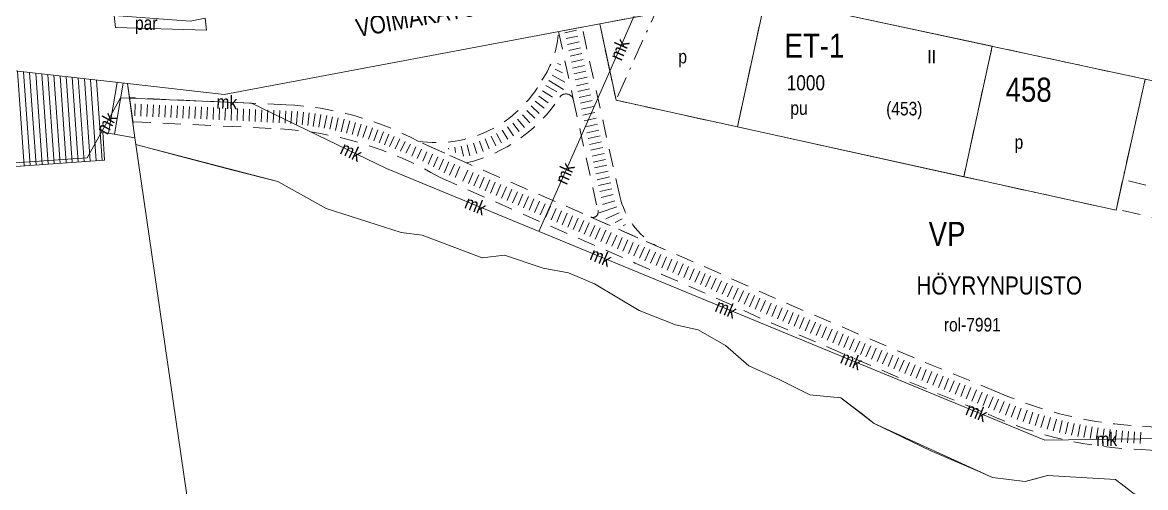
# Model space of a CAD drawing. Header units: metres. Extents: x 24485995 to 24488038, y 6819999 to 6822001.
# Drawn here: x 24487478.8 to 24487665.2, y 6820121.5 to 6820198.8 of the extents above; entities that cross this region are included whole.
import ezdxf

# ---------------------------------------------------------------- set-up
doc = ezdxf.new("R2010")
doc.units = ezdxf.units.M
for name, pattern in [('k10040', [10.3, 3.5, -1.5, 0.3, -1.5, 3.5]), ('k10050', [8, 3, -2, 3]), ('K10271', [0]), ('k10vi1', [0])]:
    doc.linetypes.add(name, pattern=pattern)
for name, color, linetype, lineweight in [('AK_AsemakaavaTeksti_Kadun_puistonnimi', 7, 'Continuous', 0), ('AK_AsemakaavaTeksti_Korttelinumero', 7, 'Continuous', 0), ('AK_JohdoillevarattuTeksti', 7, 'Continuous', 0), ('AK_JohdoillevarattuViiva', 7, 'Continuous', 0), ('AK_Kaavamerkinta_Kayttotarkoitusalue', 7, 'Continuous', 0), ('AK_KayttotarkoitusSymboliViiva_Virkistysalueen_kuvio_murtoviiva', 7, 'Continuous', 0), ('AK_KayttotarkoitusViiva', 7, 'Continuous', 0), ('AK_LiikennointiViiva_Polkuviivoitus', 7, 'Continuous', 0), ('AK_MuuAsemakaavaTeksti_Alueenosan_kayttotarkoitus', 7, 'Continuous', 0), ('AK_MuuAsemakaavaTeksti_Erityismaarays', 7, 'Continuous', 0), ('AK_MuuAsemakaavaViiva_alueenosan_raja', 7, 'Continuous', 0), ('AK_MuuAsemakaavaViiva_Ohj_alueenosan_raja', 7, 'Continuous', 0), ('AK_RakennusalaTeksti_Kerrosala_tai_luku', 7, 'Continuous', 0), ('AK_RakennusalaTeksti_Rakennusoikeus', 7, 'Continuous', 0), ('AK_RakennusalaViiva_Rakennusalan_raja__I_', 7, 'Continuous', 0), ('AK_RakentaminenTeksti_Rakentamismaarays', 7, 'Continuous', 0)]:
    doc.layers.add(name, color=color, linetype=linetype, lineweight=lineweight)
doc.styles.add('ArialNarrow', font='ARIALN.TTF')

msp = doc.modelspace()

# ---------------------------------------------------------------- linework, layer by layer
at = {"layer": 'AK_JohdoillevarattuViiva', "linetype": 'Continuous', "lineweight": 5, "flags": 128}
for points in [[(24487564.52, 6820164.02), (24487571.31, 6820179.39), (24487576.29, 6820190.65), (24487586.53, 6820214)], [(24487453.46, 6820173.78), (24487489.52, 6820176.28), (24487495.04, 6820186.22), (24487516.79, 6820185.33), (24487527.63, 6820180.08), (24487539.2, 6820174.47), (24487565.49, 6820163.62), (24487595.93, 6820151.06), (24487648.51, 6820129.37), (24487668.27, 6820129.66), (24487683.54, 6820129.89), (24487714.36, 6820137.95), (24487740.82, 6820144.87), (24487746.47, 6820130.12), (24487751.34, 6820117.43)]]:
    msp.add_lwpolyline(points, dxfattribs=at)
at = {"layer": 'AK_KayttotarkoitusSymboliViiva_Virkistysalueen_kuvio_murtoviiva', "linetype": 'k10vi1', "lineweight": 9, "flags": 128}
for points in [[(24487799.99, 6820143.05), (24487799.93, 6820149.77), (24487762.13, 6820142.56), (24487750.6, 6820155.02), (24487750.16, 6820165.55), (24487724.84, 6820163.9), (24487678.58, 6820174.78), (24487681.19, 6820185.87), (24487665.16, 6820189.32), (24487660.32, 6820167.56), (24487577.31, 6820185.83), (24487574.61, 6820198.53), (24487512.25, 6820186.81), (24487496.23, 6820188.6), (24487497.12, 6820182.01)], [(24487500.51, 6820177.71), (24487521.18, 6820172.31), (24487529.16, 6820167.87), (24487541.66, 6820163.85), (24487545.12, 6820163.44), (24487555.07, 6820159.66), (24487558.77, 6820160.07), (24487565.19, 6820157.93), (24487569.4, 6820157.17), (24487573.76, 6820155.36), (24487581.16, 6820150.93), (24487587.17, 6820148.54), (24487590.95, 6820147.72), (24487595.48, 6820145.09), (24487599.34, 6820141.72), (24487604.28, 6820139.5), (24487609.46, 6820136.87), (24487614.64, 6820136.38), (24487620.15, 6820132.11), (24487639.81, 6820123.15), (24487645.24, 6820122.49), (24487648.94, 6820123.48), (24487660.21, 6820122.82), (24487663.33, 6820120.44), (24487667.28, 6820119.54), (24487672.22, 6820119.29), (24487675.67, 6820117.73), (24487679.21, 6820113.54), (24487683.75, 6820110.72), (24487686.08, 6820110.4), (24487688.41, 6820110.07), (24487692.24, 6820110.15), (24487701.02, 6820114.75), (24487712.54, 6820117.87), (24487721.26, 6820119.27), (24487733.1, 6820122.31), (24487740.63, 6820124.41), (24487748.15, 6820126.5), (24487754.16, 6820127.82), (24487762.79, 6820130.45), (24487774.88, 6820133.16), (24487776.7, 6820133.82), (24487797.12, 6820139.27)]]:
    msp.add_lwpolyline(points, dxfattribs=at)
at = {"layer": 'AK_KayttotarkoitusViiva', "linetype": 'Continuous', "lineweight": 20, "flags": 128}
for points in [[(24487665.16, 6820189.32), (24487600.15, 6820203.34), (24487574.61, 6820198.53)], [(24487496.23, 6820188.6), (24487512.25, 6820186.81), (24487574.61, 6820198.53)], [(24487665.16, 6820189.32), (24487660.32, 6820167.56), (24487577.31, 6820185.83), (24487574.61, 6820198.53)], [(24487468.07, 6820191.77), (24487496.23, 6820188.6)], [(24487497.44, 6820179.6), (24487496.23, 6820188.6)], [(24487665.16, 6820189.32), (24487681.19, 6820185.87)], [(24487497.44, 6820179.6), (24487492.09, 6820180.52), (24487492.36, 6820175.86), (24487422.43, 6820170.9), (24487399.23, 6820169.26), (24487395.91, 6820169.05)], [(24487497.61, 6820178.47), (24487514.35, 6820063.12), (24487497.21, 6820061.92), (24487496.34, 6820061.86), (24487494.46, 6820061.73)], [(24487497.44, 6820179.6), (24487497.61, 6820178.47)], [(24487663.33, 6820120.44), (24487660.21, 6820122.82), (24487648.94, 6820123.48), (24487646.93, 6820122.94), (24487645.24, 6820122.49), (24487639.81, 6820123.15), (24487637.34, 6820124.3), (24487629.45, 6820127.67), (24487620.15, 6820132.11), (24487618.01, 6820133.83), (24487614.64, 6820136.38), (24487609.46, 6820136.87), (24487604.28, 6820139.5), (24487599.34, 6820141.72), (24487595.48, 6820145.09), (24487590.95, 6820147.72), (24487587.17, 6820148.54), (24487581.16, 6820150.93), (24487573.76, 6820155.36), (24487569.4, 6820157.17), (24487565.19, 6820157.93), (24487558.77, 6820160.07), (24487555.07, 6820159.66), (24487545.12, 6820163.44), (24487541.66, 6820163.85), (24487529.16, 6820167.87), (24487521.18, 6820172.31), (24487513.7, 6820174.2), (24487503.99, 6820176.75), (24487497.61, 6820178.47)]]:
    msp.add_lwpolyline(points, dxfattribs=at)
at = {"layer": 'AK_LiikennointiViiva_Polkuviivoitus', "linetype": 'Continuous', "lineweight": 0, "flags": 128}
for points in [[(24487570.75, 6820197.47), (24487568.83, 6820197.04)], [(24487570.97, 6820196.5), (24487569.04, 6820196.07)], [(24487571.19, 6820195.52), (24487569.25, 6820195.09)], [(24487571.41, 6820194.55), (24487569.47, 6820194.11)], [(24487571.62, 6820193.57), (24487569.68, 6820193.14)], [(24487567.6, 6820191.93), (24487568.13, 6820191.71)], [(24487571.84, 6820192.59), (24487569.89, 6820192.16)], [(24487572.06, 6820191.62), (24487570.11, 6820191.18)], [(24487479.04, 6820174.91), (24487477.92, 6820190.66)], [(24487480.04, 6820174.98), (24487478.94, 6820190.55)], [(24487481.04, 6820175.05), (24487479.95, 6820190.43)], [(24487482.03, 6820175.13), (24487480.96, 6820190.32)], [(24487483.03, 6820175.2), (24487481.97, 6820190.21)], [(24487484.03, 6820175.27), (24487482.98, 6820190.09)], [(24487485.03, 6820175.34), (24487483.99, 6820189.98)], [(24487486.02, 6820175.41), (24487485, 6820189.87)], [(24487487.02, 6820175.48), (24487486.01, 6820189.75)], [(24487488.02, 6820175.55), (24487487.02, 6820189.64)], [(24487489.02, 6820175.62), (24487488.03, 6820189.53)], [(24487566.69, 6820190.02), (24487568.83, 6820188.83)], [(24487567.18, 6820190.98), (24487568.44, 6820190.4)], [(24487572.28, 6820190.64), (24487570.32, 6820190.2)], [(24487572.5, 6820189.67), (24487570.53, 6820189.23)], [(24487490.01, 6820175.69), (24487489.04, 6820189.41)], [(24487491.01, 6820175.76), (24487490.05, 6820189.3)], [(24487492.01, 6820175.83), (24487491.06, 6820189.19)], [(24487493.05, 6820180.36), (24487494.5, 6820188.8)], [(24487494.03, 6820180.19), (24487495.5, 6820188.69)], [(24487565.64, 6820188.29), (24487567.5, 6820187.21)], [(24487566.14, 6820189.09), (24487568.58, 6820187.64)], [(24487572.71, 6820188.69), (24487570.75, 6820188.25)], [(24487572.93, 6820187.71), (24487570.96, 6820187.27)], [(24487564.51, 6820186.52), (24487566.05, 6820185.39)], [(24487565.11, 6820187.41), (24487566.76, 6820186.36)], [(24487573.15, 6820186.74), (24487571.17, 6820186.3)], [(24487497.5, 6820185.21), (24487497.41, 6820183.24)], [(24487498.5, 6820185.16), (24487498.41, 6820183.2)], [(24487499.5, 6820185.12), (24487499.41, 6820183.15)], [(24487500.5, 6820185.07), (24487500.41, 6820183.1)], [(24487501.5, 6820185.03), (24487501.41, 6820183.05)], [(24487502.5, 6820184.98), (24487502.41, 6820183.01)], [(24487503.49, 6820184.94), (24487503.4, 6820182.96)], [(24487504.49, 6820184.89), (24487504.4, 6820182.91)], [(24487505.49, 6820184.85), (24487505.4, 6820182.86)], [(24487506.49, 6820184.8), (24487506.4, 6820182.82)], [(24487507.49, 6820184.75), (24487507.4, 6820182.77)], [(24487508.49, 6820184.71), (24487508.4, 6820182.72)], [(24487509.49, 6820184.66), (24487509.4, 6820182.67)], [(24487510.49, 6820184.62), (24487510.4, 6820182.63)], [(24487511.49, 6820184.57), (24487511.4, 6820182.58)], [(24487512.49, 6820184.53), (24487512.39, 6820182.53)], [(24487513.48, 6820184.48), (24487513.39, 6820182.48)], [(24487514.48, 6820184.44), (24487514.39, 6820182.44)], [(24487515.48, 6820184.39), (24487515.39, 6820182.39)], [(24487516.48, 6820184.35), (24487516.39, 6820182.34)], [(24487517.48, 6820184.3), (24487517.39, 6820182.29)], [(24487518.48, 6820184.25), (24487518.39, 6820182.25)], [(24487519.48, 6820184.21), (24487519.39, 6820182.2)], [(24487520.48, 6820184.16), (24487520.39, 6820182.15)], [(24487521.48, 6820184.12), (24487521.38, 6820182.1)], [(24487522.47, 6820184.07), (24487522.38, 6820182.03)], [(24487523.46, 6820184.01), (24487523.34, 6820181.95)], [(24487524.44, 6820183.94), (24487524.27, 6820181.86)], [(24487562.5, 6820184.12), (24487563.81, 6820182.84)], [(24487563.2, 6820184.88), (24487564.57, 6820183.63)], [(24487563.89, 6820185.7), (24487565.37, 6820184.53)], [(24487573.37, 6820185.76), (24487571.39, 6820185.32)], [(24487573.59, 6820184.79), (24487571.6, 6820184.34)], [(24487525.41, 6820183.84), (24487525.19, 6820181.75)], [(24487526.38, 6820183.73), (24487526.12, 6820181.63)], [(24487527.35, 6820183.6), (24487527.04, 6820181.49)], [(24487528.32, 6820183.45), (24487527.96, 6820181.34)], [(24487529.28, 6820183.28), (24487528.88, 6820181.18)], [(24487530.24, 6820183.09), (24487529.8, 6820181.01)], [(24487531.2, 6820182.89), (24487530.71, 6820180.81)], [(24487532.17, 6820182.66), (24487531.69, 6820180.59)], [(24487533.12, 6820182.42), (24487532.59, 6820180.37)], [(24487534.06, 6820182.16), (24487533.5, 6820180.14)], [(24487560.96, 6820182.69), (24487562.11, 6820181.31)], [(24487561.76, 6820183.39), (24487563.01, 6820182.09)], [(24487573.8, 6820183.81), (24487571.82, 6820183.37)], [(24487574.02, 6820182.83), (24487572.03, 6820182.39)], [(24487535, 6820181.88), (24487534.4, 6820179.89)], [(24487535.93, 6820181.58), (24487535.29, 6820179.63)], [(24487536.86, 6820181.26), (24487536.19, 6820179.36)], [(24487537.78, 6820180.93), (24487537.08, 6820179.07)], [(24487538.69, 6820180.58), (24487537.96, 6820178.77)], [(24487539.6, 6820180.22), (24487538.85, 6820178.45)], [(24487557.49, 6820180.32), (24487558.32, 6820178.75)], [(24487558.41, 6820180.85), (24487559.35, 6820179.35)], [(24487559.28, 6820181.41), (24487560.27, 6820179.94)], [(24487560.15, 6820182.04), (24487561.24, 6820180.63)], [(24487574.24, 6820181.86), (24487572.25, 6820181.41)], [(24487574.46, 6820180.88), (24487572.47, 6820180.44)], [(24487540.5, 6820179.83), (24487539.72, 6820178.12)], [(24487541.41, 6820179.42), (24487540.66, 6820177.75)], [(24487542.29, 6820179), (24487541.53, 6820177.39)], [(24487543.17, 6820178.56), (24487542.39, 6820177.02)], [(24487552.61, 6820178.42), (24487553.06, 6820176.61)], [(24487553.64, 6820178.71), (24487554.21, 6820176.96)], [(24487554.63, 6820179.04), (24487555.24, 6820177.33)], [(24487555.59, 6820179.41), (24487556.26, 6820177.74)], [(24487556.56, 6820179.85), (24487557.34, 6820178.24)], [(24487574.68, 6820179.91), (24487572.68, 6820179.46)], [(24487574.89, 6820178.93), (24487572.9, 6820178.49)], [(24487544.1, 6820178.09), (24487543.41, 6820176.56)], [(24487545.01, 6820177.68), (24487544.32, 6820176.13)], [(24487545.92, 6820177.27), (24487545.21, 6820175.69)], [(24487546.84, 6820176.85), (24487546.1, 6820175.23)], [(24487549.52, 6820177.89), (24487549.55, 6820177.68)], [(24487550.55, 6820178.01), (24487550.67, 6820177.15)], [(24487551.61, 6820178.19), (24487551.96, 6820176.53)], [(24487575.11, 6820177.96), (24487573.11, 6820177.51)], [(24487575.33, 6820176.98), (24487573.33, 6820176.53)], [(24487547.75, 6820176.44), (24487546.99, 6820174.76)], [(24487548.66, 6820176.03), (24487547.87, 6820174.27)], [(24487549.57, 6820175.62), (24487548.75, 6820173.79)], [(24487550.48, 6820175.21), (24487549.66, 6820173.39)], [(24487551.39, 6820174.8), (24487550.58, 6820172.99)], [(24487575.55, 6820176), (24487573.54, 6820175.56)], [(24487575.77, 6820175.03), (24487573.76, 6820174.58)], [(24487552.69, 6820174.23), (24487551.89, 6820172.41)], [(24487553.6, 6820173.83), (24487552.81, 6820172)], [(24487554.52, 6820173.43), (24487553.72, 6820171.6)], [(24487555.44, 6820173.03), (24487554.64, 6820171.2)], [(24487575.98, 6820174.05), (24487573.98, 6820173.6)], [(24487576.2, 6820173.08), (24487574.19, 6820172.63)], [(24487556.36, 6820172.63), (24487555.56, 6820170.79)], [(24487557.27, 6820172.23), (24487556.47, 6820170.39)], [(24487558.19, 6820171.84), (24487557.39, 6820169.99)], [(24487559.11, 6820171.44), (24487558.3, 6820169.59)], [(24487560.02, 6820171.04), (24487559.22, 6820169.18)], [(24487576.42, 6820172.1), (24487574.41, 6820171.65)], [(24487576.64, 6820171.12), (24487574.62, 6820170.67)], [(24487560.94, 6820170.64), (24487560.13, 6820168.78)], [(24487561.86, 6820170.24), (24487561.05, 6820168.38)], [(24487562.77, 6820169.84), (24487561.96, 6820167.97)], [(24487563.69, 6820169.44), (24487562.88, 6820167.57)], [(24487564.61, 6820169.04), (24487563.79, 6820167.17)], [(24487576.85, 6820170.15), (24487574.84, 6820169.7)], [(24487577.11, 6820169.11), (24487575.09, 6820168.52)], [(24487565.52, 6820168.64), (24487564.71, 6820166.77)], [(24487566.44, 6820168.24), (24487565.62, 6820166.36)], [(24487567.36, 6820167.84), (24487566.54, 6820165.96)], [(24487568.27, 6820167.44), (24487567.46, 6820165.56)], [(24487577.42, 6820168.12), (24487574.52, 6820167.13)], [(24487569.19, 6820167.05), (24487568.37, 6820165.16)], [(24487570.11, 6820166.65), (24487569.29, 6820164.76)], [(24487571.03, 6820166.25), (24487570.21, 6820164.36)], [(24487571.94, 6820165.85), (24487571.12, 6820163.96)], [(24487572.85, 6820165.45), (24487572.03, 6820163.57)], [(24487577.83, 6820167.11), (24487575.6, 6820166.14)], [(24487578.31, 6820166.14), (24487577.16, 6820165.51)], [(24487573.77, 6820165.05), (24487572.94, 6820163.17)], [(24487574.68, 6820164.64), (24487573.86, 6820162.77)], [(24487575.6, 6820164.24), (24487574.78, 6820162.37)], [(24487576.51, 6820163.84), (24487575.69, 6820161.97)], [(24487577.43, 6820163.43), (24487576.61, 6820161.57)], [(24487578.87, 6820165.21), (24487578.51, 6820164.97)], [(24487578.34, 6820163.03), (24487577.53, 6820161.17)], [(24487579.26, 6820162.63), (24487578.44, 6820160.77)], [(24487580.17, 6820162.22), (24487579.36, 6820160.37)], [(24487581.09, 6820161.82), (24487580.27, 6820159.97)], [(24487582.01, 6820161.42), (24487581.19, 6820159.57)], [(24487582.92, 6820161.01), (24487582.11, 6820159.18)], [(24487583.85, 6820160.61), (24487583.06, 6820158.77)], [(24487584.76, 6820160.21), (24487583.97, 6820158.38)], [(24487585.68, 6820159.82), (24487584.89, 6820157.98)], [(24487586.6, 6820159.43), (24487585.81, 6820157.59)], [(24487587.52, 6820159.03), (24487586.73, 6820157.19)], [(24487588.44, 6820158.64), (24487587.65, 6820156.8)], [(24487589.36, 6820158.24), (24487588.57, 6820156.4)], [(24487590.28, 6820157.85), (24487589.49, 6820156.01)], [(24487591.2, 6820157.45), (24487590.41, 6820155.61)], [(24487592.11, 6820157.06), (24487591.33, 6820155.22)], [(24487593.01, 6820156.66), (24487592.19, 6820154.84)], [(24487593.92, 6820156.25), (24487593.1, 6820154.43)], [(24487594.84, 6820155.84), (24487594.01, 6820154.02)], [(24487595.75, 6820155.43), (24487594.92, 6820153.61)], [(24487596.66, 6820155.02), (24487595.83, 6820153.19)], [(24487597.57, 6820154.6), (24487596.74, 6820152.78)], [(24487598.48, 6820154.19), (24487597.66, 6820152.37)], [(24487599.39, 6820153.78), (24487598.57, 6820151.96)], [(24487600.3, 6820153.37), (24487599.48, 6820151.54)], [(24487601.21, 6820152.95), (24487600.39, 6820151.13)], [(24487602.12, 6820152.54), (24487601.3, 6820150.72)], [(24487603.05, 6820152.13), (24487602.27, 6820150.29)], [(24487603.97, 6820151.73), (24487603.19, 6820149.89)], [(24487604.89, 6820151.34), (24487604.11, 6820149.5)], [(24487605.81, 6820150.94), (24487605.02, 6820149.11)], [(24487606.73, 6820150.55), (24487605.94, 6820148.71)], [(24487607.65, 6820150.16), (24487606.86, 6820148.32)], [(24487608.57, 6820149.76), (24487607.78, 6820147.92)], [(24487609.49, 6820149.37), (24487608.7, 6820147.53)], [(24487610.41, 6820148.98), (24487609.62, 6820147.14)], [(24487611.33, 6820148.58), (24487610.54, 6820146.74)], [(24487612.25, 6820148.19), (24487611.46, 6820146.35)], [(24487613.17, 6820147.79), (24487612.38, 6820145.96)], [(24487614.09, 6820147.4), (24487613.3, 6820145.56)], [(24487615, 6820147.01), (24487614.22, 6820145.17)], [(24487615.92, 6820146.61), (24487615.14, 6820144.77)], [(24487616.84, 6820146.22), (24487616.06, 6820144.38)], [(24487617.76, 6820145.83), (24487616.97, 6820143.99)], [(24487618.68, 6820145.43), (24487617.89, 6820143.59)], [(24487619.6, 6820145.04), (24487618.81, 6820143.2)], [(24487620.52, 6820144.64), (24487619.73, 6820142.81)], [(24487621.44, 6820144.25), (24487620.65, 6820142.41)], [(24487622.36, 6820143.86), (24487621.57, 6820142.02)], [(24487623.28, 6820143.46), (24487622.49, 6820141.62)], [(24487624.2, 6820143.07), (24487623.41, 6820141.23)], [(24487625.12, 6820142.68), (24487624.33, 6820140.84)], [(24487626.03, 6820142.28), (24487625.25, 6820140.44)], [(24487626.97, 6820141.89), (24487626.21, 6820140.04)], [(24487627.9, 6820141.51), (24487627.14, 6820139.66)], [(24487628.82, 6820141.13), (24487628.06, 6820139.28)], [(24487629.75, 6820140.75), (24487628.99, 6820138.9)], [(24487630.67, 6820140.37), (24487629.91, 6820138.52)], [(24487631.6, 6820140), (24487630.84, 6820138.14)], [(24487632.52, 6820139.62), (24487631.76, 6820137.77)], [(24487633.45, 6820139.24), (24487632.69, 6820137.39)], [(24487634.37, 6820138.86), (24487633.61, 6820137.01)], [(24487635.3, 6820138.48), (24487634.54, 6820136.63)], [(24487636.22, 6820138.1), (24487635.46, 6820136.25)], [(24487637.15, 6820137.72), (24487636.39, 6820135.87)], [(24487638.07, 6820137.34), (24487637.31, 6820135.49)], [(24487639, 6820136.96), (24487638.24, 6820135.11)], [(24487639.92, 6820136.58), (24487639.16, 6820134.73)], [(24487640.83, 6820136.19), (24487640.03, 6820134.36)], [(24487641.76, 6820135.79), (24487641, 6820133.94)], [(24487642.71, 6820135.41), (24487641.98, 6820133.53)], [(24487643.64, 6820135.04), (24487642.91, 6820133.17)], [(24487644.59, 6820134.69), (24487643.9, 6820132.8)], [(24487645.55, 6820134.35), (24487644.89, 6820132.44)], [(24487646.52, 6820134.02), (24487645.89, 6820132.1)], [(24487647.49, 6820133.71), (24487646.9, 6820131.78)], [(24487648.44, 6820133.42), (24487647.86, 6820131.49)], [(24487649.42, 6820133.13), (24487648.87, 6820131.19)], [(24487650.41, 6820132.87), (24487649.89, 6820130.92)], [(24487651.39, 6820132.61), (24487650.92, 6820130.66)], [(24487652.38, 6820132.37), (24487651.95, 6820130.42)], [(24487653.36, 6820132.15), (24487652.93, 6820130.21)], [(24487654.36, 6820131.95), (24487653.96, 6820130)], [(24487655.36, 6820131.75), (24487655, 6820129.81)], [(24487656.36, 6820131.57), (24487656.04, 6820129.63)], [(24487657.35, 6820131.41), (24487657.03, 6820129.48)], [(24487658.36, 6820131.27), (24487658.08, 6820129.34)], [(24487659.37, 6820131.13), (24487659.13, 6820129.21)], [(24487660.38, 6820131.02), (24487660.18, 6820129.1)], [(24487661.39, 6820130.91), (24487661.23, 6820129.01)], [(24487662.39, 6820130.83), (24487662.23, 6820128.94)], [(24487663.41, 6820130.76), (24487663.28, 6820128.88)], [(24487664.42, 6820130.7), (24487664.33, 6820128.84)]]:
    msp.add_lwpolyline(points, dxfattribs=at)
at = {"layer": 'AK_MuuAsemakaavaViiva_alueenosan_raja', "linetype": 'k10040', "lineweight": 5, "flags": 128}
for points in [[(24487597.46, 6820181.4), (24487602.1, 6820202.91), (24487600.15, 6820203.34), (24487574.61, 6820198.53), (24487577.31, 6820185.83), (24487597.46, 6820181.4)], [(24487574.61, 6820198.53), (24487577.31, 6820185.83), (24487583.78, 6820200.26), (24487574.61, 6820198.53)], [(24487635.03, 6820173.13), (24487660.32, 6820167.56), (24487665.16, 6820189.32), (24487639.75, 6820194.8), (24487635.03, 6820173.13)]]:
    msp.add_lwpolyline(points, dxfattribs=at)
at = {"layer": 'AK_MuuAsemakaavaViiva_Ohj_alueenosan_raja', "linetype": 'k10050', "lineweight": 5, "flags": 128}
for points in [[(24487571.66, 6820197.98), (24487567.76, 6820197.24)], [(24487567.76, 6820197.24), (24487570.21, 6820186.01)], [(24487567.76, 6820197.24), (24487570.21, 6820186.01)], [(24487577.93, 6820169.9), (24487571.66, 6820197.98)], [(24487522.52, 6820185.07), (24487496.55, 6820186.25)], [(24487496.55, 6820186.25), (24487497.08, 6820182.26)], [(24487570.21, 6820186.01), (24487574.3, 6820167.5)], [(24487497.08, 6820182.26), (24487521.16, 6820181.11)], [(24487552.46, 6820175.42), (24487544.44, 6820179.03)], [(24487640.66, 6820137.36), (24487626.57, 6820143.14), (24487603.31, 6820153.1), (24487593.09, 6820157.73), (24487583.99, 6820161.64), (24487572.72, 6820166.6), (24487552.46, 6820175.42), (24487544.44, 6820179.03)], [(24487548.14, 6820172.97), (24487565.25, 6820165.43), (24487580.48, 6820158.79), (24487591.47, 6820154.07), (24487601.7, 6820149.44), (24487625, 6820139.46), (24487639.09, 6820133.68)], [(24487573.15, 6820166.41), (24487583.99, 6820161.64)], [(24487702.53, 6820129.15), (24487664.73, 6820131.69)], [(24487664.57, 6820127.83), (24487689.49, 6820126.05), (24487706.91, 6820124.85)]]:
    msp.add_lwpolyline(points, dxfattribs=at)
msp.add_lwpolyline([(24487669.19, 6820165.69), (24487660.37, 6820167.76), (24487661.45, 6820172.64), (24487670.22, 6820170.58), (24487669.44, 6820167.25, 0.044168), (24487669.19, 6820165.69)], format="xyb", dxfattribs=at)
at = {"layer": 'AK_MuuAsemakaavaViiva_Ohj_alueenosan_raja', "linetype": 'k10050', "lineweight": 5}
for centre, radius, start, end in [((24487552.21, 6820198.08), 15.58, 325.2165, 356.9409), ((24487547.53, 6820198.66), 19.87, 261.0431, 331.5312), ((24487546.45, 6820200.39), 25.69, 283.5223, 326.8449), ((24487520.03, 6820133.26), 51.88, 61.9349, 87.243), ((24487517.7, 6820120.92), 60.3, 59.6808, 86.7103), ((24487590.66, 6820172.87), 13.07, 193.1384, 239.2753), ((24487573.46, 6820167.24), 0.881, 249.5165, 17.3171), ((24487667.6, 6820197.83), 66.2, 245.9803, 267.5123)]:
    msp.add_arc(centre, radius, start, end, dxfattribs=at)
for centre, major_axis, start_param, end_param in [((24487569, 6820185.59), (1.22, 0.42), 0, 2.180218), ((24487666.38, 6820194.2), (60.52, -27.29), 4.712389, 5.10876)]:
    msp.add_ellipse(centre, major_axis=major_axis, ratio=1, start_param=start_param, end_param=end_param, dxfattribs=at)
at = {"layer": 'AK_RakennusalaViiva_Rakennusalan_raja__I_', "linetype": 'K10271', "lineweight": 9, "flags": 128}
for points in [[(24487597.46, 6820181.4), (24487635.03, 6820173.13), (24487639.75, 6820194.8), (24487602.1, 6820202.91), (24487597.46, 6820181.4)], [(24487493.99, 6820199.89), (24487494.2, 6820197.9), (24487509.33, 6820197.45), (24487509.12, 6820199.44), (24487506.61, 6820198.97), (24487493.99, 6820199.89)]]:
    msp.add_lwpolyline(points, dxfattribs=at)

# ---------------------------------------------------------------- texts
at = {"layer": 'AK_AsemakaavaTeksti_Kadun_puistonnimi', "linetype": 'Continuous', "lineweight": 5, "style": 'ArialNarrow'}
msp.add_text('VOIMAKATU', height=3, rotation=10.362, dxfattribs=at).set_placement((24487534.45, 6820196.3))
msp.add_text('HÖYRYNPUISTO', height=3, dxfattribs=at).set_placement((24487627.19, 6820153.56))
at = {"layer": 'AK_AsemakaavaTeksti_Korttelinumero', "linetype": 'Continuous', "lineweight": 5, "style": 'ArialNarrow'}
msp.add_text('458', height=4, dxfattribs=at).set_placement((24487641.99, 6820185.58))
at = {"layer": 'AK_JohdoillevarattuTeksti', "linetype": 'Continuous', "lineweight": 0, "style": 'ArialNarrow'}
for rotation, p in [(66.3221, (24487578.21, 6820192.24)), (357.6549, (24487510.94, 6820184.45)), (60.9342, (24487492.84, 6820179.96)), (334.1069, (24487531.32, 6820177.04)), (66.1579, (24487569.12, 6820171.65)), (337.5815, (24487551.98, 6820167.98)), (337.5813, (24487572.78, 6820159.4)), (337.5812, (24487593.57, 6820150.82)), (337.5812, (24487614.37, 6820142.24)), (337.5812, (24487635.17, 6820133.65)), (0.8455, (24487657.06, 6820128.37))]:
    msp.add_text('mk', height=2.25, rotation=rotation, dxfattribs=at).set_placement(p)
at = {"layer": 'AK_Kaavamerkinta_Kayttotarkoitusalue', "linetype": 'Continuous', "lineweight": 0, "style": 'ArialNarrow'}
for s, p in [('ET-1', (24487605.29, 6820192.9)), ('VP', (24487629.21, 6820161.63))]:
    msp.add_text(s, height=4, dxfattribs=at).set_placement(p)
at = {"layer": 'AK_MuuAsemakaavaTeksti_Alueenosan_kayttotarkoitus', "linetype": 'Continuous', "lineweight": 0, "style": 'ArialNarrow'}
for s, p in [('par', (24487497.46, 6820197.51)), ('p', (24487587.66, 6820191.96)), ('p', (24487643.48, 6820177.75))]:
    msp.add_text(s, height=2.25, dxfattribs=at).set_placement(p)
at = {"layer": 'AK_MuuAsemakaavaTeksti_Erityismaarays', "linetype": 'Continuous', "lineweight": 0, "style": 'ArialNarrow'}
for s, p in [('(453)', (24487622.16, 6820183.31, 0)), ('rol-7991', (24487631.74, 6820147.42))]:
    msp.add_text(s, height=2.25, dxfattribs=at).set_placement(p)
at = {"layer": 'AK_RakennusalaTeksti_Kerrosala_tai_luku', "linetype": 'Continuous', "lineweight": 0, "style": 'ArialNarrow'}
msp.add_text('II', height=2.25, dxfattribs=at).set_placement((24487628.99, 6820191.95))
at = {"layer": 'AK_RakennusalaTeksti_Rakennusoikeus', "linetype": 'Continuous', "lineweight": 0, "style": 'ArialNarrow'}
msp.add_text('1000', height=2.5, dxfattribs=at).set_placement((24487605.64, 6820187.48))
at = {"layer": 'AK_RakentaminenTeksti_Rakentamismaarays', "linetype": 'Continuous', "lineweight": 0, "style": 'ArialNarrow'}
msp.add_text('pu', height=2.25, dxfattribs=at).set_placement((24487606.26, 6820183.41, 0))

doc.saveas('drawing.dxf')
